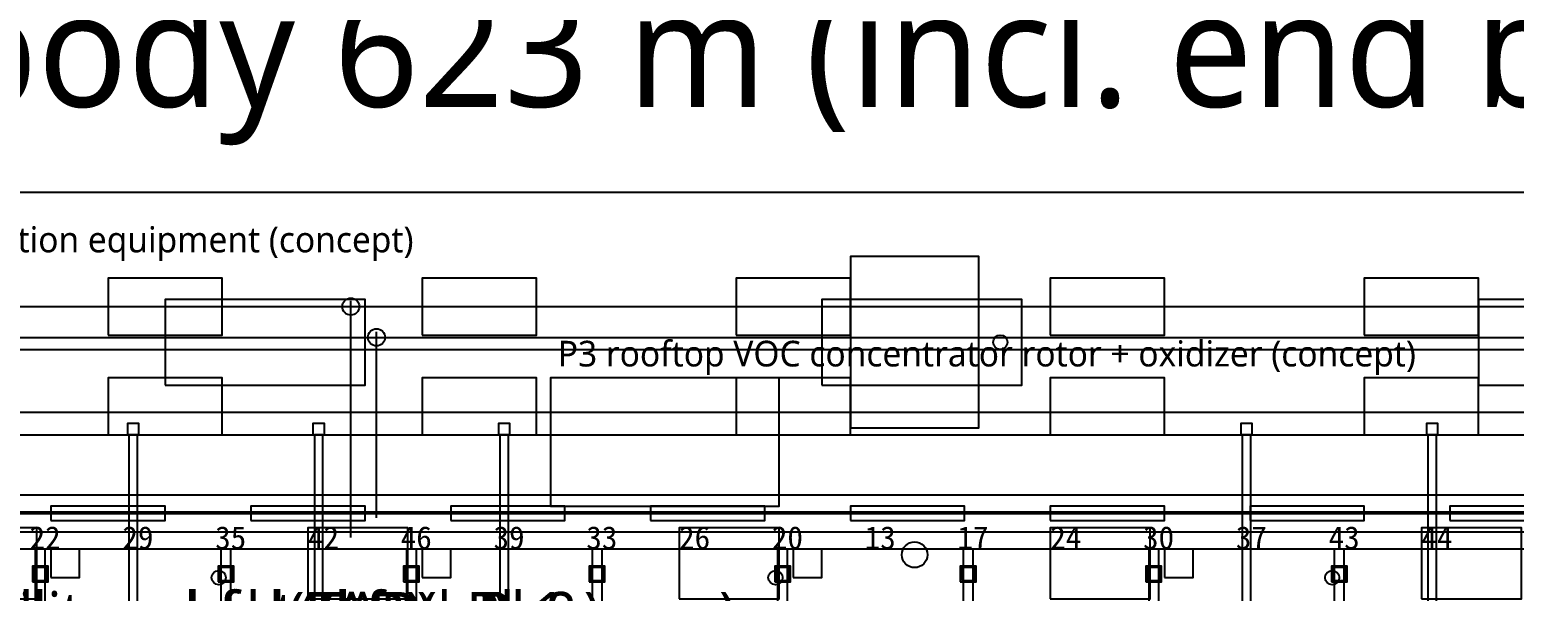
# Model space of a CAD drawing. Header units: metres. Extents: x -1640 to 1560, y -268 to 2338.
# Drawn here: x -233.5 to -129.5, y 1461 to 1500.4 of the extents above; entities that cross this region are included whole.
import ezdxf

# ---------------------------------------------------------------- set-up
doc = ezdxf.new("R2010")
doc.units = ezdxf.units.M
for name, color, linetype in [('1F_EHS_EXIT_DOOR_CONCEPT', 3, 'Continuous'), ('1F_EHS_EXTINGUISHER_HYDRANT_CABINET_CONCEPT', 1, 'Continuous'), ('1F_ELEC', 6, 'Continuous'), ('1F_STRUCT_COLUMN', 8, 'Continuous'), ('1F_SUPPORT', 4, 'Continuous'), ('1F_TEXT', 7, 'Continuous'), ('1F_ZONE', 3, 'Continuous'), ('2F_EHS_EXIT_DOOR_CONCEPT', 3, 'Continuous'), ('2F_EHS_EXTINGUISHER_HYDRANT_CABINET_CONCEPT', 1, 'Continuous'), ('2F_STRUCT_COLUMN', 8, 'Continuous'), ('2F_SUPPORT', 4, 'Continuous'), ('2F_TEXT', 7, 'Continuous'), ('2F_ZONE', 3, 'Continuous'), ('3F_EHS_EGRESS_DIST_M', 2, 'Continuous'), ('3F_EHS_EXIT_DOOR_CONCEPT', 3, 'Continuous'), ('3F_EHS_EXTINGUISHER_HYDRANT_CABINET_CONCEPT', 1, 'Continuous'), ('3F_SUPPORT', 4, 'Continuous'), ('3F_TEXT', 7, 'Continuous'), ('3F_ZONE', 3, 'Continuous'), ('4F_DCC', 3, 'Continuous'), ('4F_MAU', 2, 'Continuous'), ('4F_STRUCT_PLENUM_TRUSS_CONCEPT', 9, 'Continuous'), ('4F_SUPPORT', 4, 'Continuous'), ('4F_TEXT', 7, 'Continuous'), ('4F_ZONE', 3, 'Continuous'), ('5F_EHS_EXIT_DOOR_CONCEPT', 3, 'Continuous'), ('5F_EHS_EXTINGUISHER_HYDRANT_CABINET_CONCEPT', 1, 'Continuous'), ('5F_ELEC', 6, 'Continuous'), ('5F_STRUCT_COLUMN', 8, 'Continuous'), ('5F_SUPPORT', 4, 'Continuous'), ('5F_TEXT', 7, 'Continuous'), ('5F_ZONE', 3, 'Continuous'), ('6F_EHS_EXIT_DOOR_CONCEPT', 3, 'Continuous'), ('6F_EHS_EXTINGUISHER_HYDRANT_CABINET_CONCEPT', 1, 'Continuous'), ('6F_STRUCT_COLUMN', 8, 'Continuous'), ('6F_SUPPORT', 4, 'Continuous'), ('6F_TEXT', 7, 'Continuous'), ('6F_ZONE', 3, 'Continuous'), ('7F_EHS_EGRESS_DIST_M', 2, 'Continuous'), ('7F_EHS_EXIT_DOOR_CONCEPT', 3, 'Continuous'), ('7F_EHS_EXTINGUISHER_HYDRANT_CABINET_CONCEPT', 1, 'Continuous'), ('7F_SUPPORT', 4, 'Continuous'), ('7F_TEXT', 7, 'Continuous'), ('7F_ZONE', 3, 'Continuous'), ('8F_DCC', 3, 'Continuous'), ('8F_MAU', 2, 'Continuous'), ('8F_STRUCT_PLENUM_TRUSS_CONCEPT', 9, 'Continuous'), ('8F_SUPPORT', 4, 'Continuous'), ('8F_TEXT', 7, 'Continuous'), ('8F_ZONE', 3, 'Continuous'), ('EHS_TREATED_EXHAUST', 30, 'Continuous'), ('OUTLINE', 7, 'Continuous'), ('RF_RSC', 4, 'Continuous'), ('RF_STACK', 2, 'Continuous'), ('TEXT', 7, 'Continuous'), ('UTIL_CHW.R_CONCEPT', 2, 'Continuous'), ('UTIL_CHW.S_CONCEPT', 1, 'Continuous'), ('UTIL_ELEC.EMERG_CONCEPT', 4, 'Continuous'), ('UTIL_ELEC.MV_CONCEPT', 1, 'Continuous'), ('UTIL_ELEC.UPS_CONCEPT', 3, 'Continuous'), ('UTIL_EXH.HEAT_CONCEPT', 1, 'Continuous'), ('UTIL_EXH.HEAT_RISER', 1, 'Continuous'), ('UTIL_EXH.VOC_CONCEPT', 6, 'Continuous'), ('UTIL_EXH.VOC_RISER', 6, 'Continuous'), ('UTIL_PLANT', 2, 'Continuous'), ('UTIL_TEXT', 7, 'Continuous')]:
    doc.layers.add(name, color=color, linetype=linetype)
doc.styles.add('KO', font='malgun.ttf')

msp = doc.modelspace()

# ---------------------------------------------------------------- linework, layer by layer
at = {"layer": '1F_EHS_EXIT_DOOR_CONCEPT'}
msp.add_circle((-171.5, 1463.6), 0.9, dxfattribs=at)
at = {"layer": '1F_EHS_EXTINGUISHER_HYDRANT_CABINET_CONCEPT'}
for centre in [(-165.5, 1478.5), (-220.25, 1462), (-181.25, 1462), (-142.25, 1462)]:
    msp.add_circle(centre, 0.5, dxfattribs=at)
at = {"layer": '1F_ELEC'}
for points in [[(-228, 1479), (-220, 1479), (-220, 1483), (-228, 1483)], [(-206, 1479), (-198, 1479), (-198, 1483), (-206, 1483)], [(-184, 1479), (-176, 1479), (-176, 1483), (-184, 1483)], [(-162, 1479), (-154, 1479), (-154, 1483), (-162, 1483)], [(-140, 1479), (-132, 1479), (-132, 1483), (-140, 1483)], [(-228, 1472), (-220, 1472), (-220, 1476), (-228, 1476)], [(-206, 1472), (-198, 1472), (-198, 1476), (-206, 1476)], [(-184, 1472), (-176, 1472), (-176, 1476), (-184, 1476)], [(-162, 1472), (-154, 1472), (-154, 1476), (-162, 1476)], [(-140, 1472), (-132, 1472), (-132, 1476), (-140, 1476)]]:
    msp.add_lwpolyline(points, close=True, dxfattribs=at)
at = {"layer": '1F_STRUCT_COLUMN'}
for points in [[(-233.3, 1461.7), (-232.2, 1461.7), (-232.2, 1462.8), (-233.3, 1462.8)], [(-220.3, 1461.7), (-219.2, 1461.7), (-219.2, 1462.8), (-220.3, 1462.8)], [(-207.3, 1461.7), (-206.2, 1461.7), (-206.2, 1462.8), (-207.3, 1462.8)], [(-194.3, 1461.7), (-193.2, 1461.7), (-193.2, 1462.8), (-194.3, 1462.8)], [(-181.3, 1461.7), (-180.2, 1461.7), (-180.2, 1462.8), (-181.3, 1462.8)], [(-168.3, 1461.7), (-167.2, 1461.7), (-167.2, 1462.8), (-168.3, 1462.8)], [(-155.3, 1461.7), (-154.2, 1461.7), (-154.2, 1462.8), (-155.3, 1462.8)], [(-142.3, 1461.7), (-141.2, 1461.7), (-141.2, 1462.8), (-142.3, 1462.8)]]:
    msp.add_lwpolyline(points, close=True, dxfattribs=at)
at = {"layer": '1F_SUPPORT'}
msp.add_lwpolyline([(-176, 1472.5), (-167, 1472.5), (-167, 1484.5), (-176, 1484.5)], close=True, dxfattribs=at)
at = {"layer": '1F_ZONE'}
msp.add_lwpolyline([(-280, 1306), (-3.5, 1306), (-3.5, 1464), (-280, 1464)], close=True, dxfattribs=at)
at = {"layer": '2F_EHS_EXIT_DOOR_CONCEPT'}
msp.add_circle((-171.5, 1463.6), 0.9, dxfattribs=at)
at = {"layer": '2F_EHS_EXTINGUISHER_HYDRANT_CABINET_CONCEPT'}
msp.add_circle((-165.5, 1478.5), 0.5, dxfattribs=at)
at = {"layer": '2F_STRUCT_COLUMN'}
for points in [[(-233.2, 1461.8), (-232.3, 1461.8), (-232.3, 1462.7), (-233.2, 1462.7)], [(-220.2, 1461.8), (-219.3, 1461.8), (-219.3, 1462.7), (-220.2, 1462.7)], [(-207.2, 1461.8), (-206.3, 1461.8), (-206.3, 1462.7), (-207.2, 1462.7)], [(-194.2, 1461.8), (-193.3, 1461.8), (-193.3, 1462.7), (-194.2, 1462.7)], [(-181.2, 1461.8), (-180.3, 1461.8), (-180.3, 1462.7), (-181.2, 1462.7)], [(-168.2, 1461.8), (-167.3, 1461.8), (-167.3, 1462.7), (-168.2, 1462.7)], [(-155.2, 1461.8), (-154.3, 1461.8), (-154.3, 1462.7), (-155.2, 1462.7)], [(-142.2, 1461.8), (-141.3, 1461.8), (-141.3, 1462.7), (-142.2, 1462.7)]]:
    msp.add_lwpolyline(points, close=True, dxfattribs=at)
at = {"layer": '2F_SUPPORT'}
msp.add_lwpolyline([(-176, 1472.5), (-167, 1472.5), (-167, 1484.5), (-176, 1484.5)], close=True, dxfattribs=at)
at = {"layer": '2F_ZONE'}
msp.add_lwpolyline([(-280, 1306), (-3.5, 1306), (-3.5, 1464), (-280, 1464)], close=True, dxfattribs=at)
at = {"layer": '3F_EHS_EXIT_DOOR_CONCEPT'}
msp.add_circle((-171.5, 1463.6), 0.9, dxfattribs=at)
at = {"layer": '3F_EHS_EXTINGUISHER_HYDRANT_CABINET_CONCEPT'}
msp.add_circle((-165.5, 1478.5), 0.5, dxfattribs=at)
at = {"layer": '3F_SUPPORT'}
msp.add_lwpolyline([(-176, 1472.5), (-167, 1472.5), (-167, 1484.5), (-176, 1484.5)], close=True, dxfattribs=at)
at = {"layer": '3F_ZONE'}
msp.add_lwpolyline([(-280, 1306), (-3.5, 1306), (-3.5, 1464), (-280, 1464)], close=True, dxfattribs=at)
at = {"layer": '4F_DCC'}
for points in [[(-232, 1466), (-224, 1466), (-224, 1467), (-232, 1467)], [(-218, 1466), (-210, 1466), (-210, 1467), (-218, 1467)], [(-204, 1466), (-196, 1466), (-196, 1467), (-204, 1467)], [(-190, 1466), (-182, 1466), (-182, 1467), (-190, 1467)], [(-176, 1466), (-168, 1466), (-168, 1467), (-176, 1467)], [(-162, 1466), (-154, 1466), (-154, 1467), (-162, 1467)], [(-148, 1466), (-140, 1466), (-140, 1467), (-148, 1467)], [(-134, 1466), (-126, 1466), (-126, 1467), (-134, 1467)]]:
    msp.add_lwpolyline(points, close=True, dxfattribs=at)
at = {"layer": '4F_MAU'}
for points in [[(-224, 1475.5), (-210, 1475.5), (-210, 1481.5), (-224, 1481.5)], [(-178, 1475.5), (-164, 1475.5), (-164, 1481.5), (-178, 1481.5)], [(-132, 1475.5), (-118, 1475.5), (-118, 1481.5), (-132, 1481.5)]]:
    msp.add_lwpolyline(points, close=True, dxfattribs=at)
at = {"layer": '4F_STRUCT_PLENUM_TRUSS_CONCEPT'}
for points in [[(-233.1, 1306), (-232.4, 1306), (-232.4, 1464), (-233.1, 1464)], [(-220.1, 1306), (-219.4, 1306), (-219.4, 1464), (-220.1, 1464)], [(-207.1, 1306), (-206.4, 1306), (-206.4, 1464), (-207.1, 1464)], [(-194.1, 1306), (-193.4, 1306), (-193.4, 1464), (-194.1, 1464)], [(-181.1, 1306), (-180.4, 1306), (-180.4, 1464), (-181.1, 1464)], [(-168.1, 1306), (-167.4, 1306), (-167.4, 1464), (-168.1, 1464)], [(-155.1, 1306), (-154.4, 1306), (-154.4, 1464), (-155.1, 1464)], [(-142.1, 1306), (-141.4, 1306), (-141.4, 1464), (-142.1, 1464)]]:
    msp.add_lwpolyline(points, close=True, dxfattribs=at)
at = {"layer": '4F_SUPPORT'}
msp.add_lwpolyline([(-176, 1472.5), (-167, 1472.5), (-167, 1484.5), (-176, 1484.5)], close=True, dxfattribs=at)
at = {"layer": '4F_ZONE'}
msp.add_lwpolyline([(-280, 1306), (-3.5, 1306), (-3.5, 1464), (-280, 1464)], close=True, dxfattribs=at)
at = {"layer": '5F_EHS_EXIT_DOOR_CONCEPT'}
msp.add_circle((-171.5, 1463.6), 0.9, dxfattribs=at)
at = {"layer": '5F_EHS_EXTINGUISHER_HYDRANT_CABINET_CONCEPT'}
for centre in [(-165.5, 1478.5), (-220.25, 1462), (-181.25, 1462), (-142.25, 1462)]:
    msp.add_circle(centre, 0.5, dxfattribs=at)
at = {"layer": '5F_ELEC'}
for points in [[(-228, 1479), (-220, 1479), (-220, 1483), (-228, 1483)], [(-206, 1479), (-198, 1479), (-198, 1483), (-206, 1483)], [(-184, 1479), (-176, 1479), (-176, 1483), (-184, 1483)], [(-162, 1479), (-154, 1479), (-154, 1483), (-162, 1483)], [(-140, 1479), (-132, 1479), (-132, 1483), (-140, 1483)], [(-228, 1472), (-220, 1472), (-220, 1476), (-228, 1476)], [(-206, 1472), (-198, 1472), (-198, 1476), (-206, 1476)], [(-184, 1472), (-176, 1472), (-176, 1476), (-184, 1476)], [(-162, 1472), (-154, 1472), (-154, 1476), (-162, 1476)], [(-140, 1472), (-132, 1472), (-132, 1476), (-140, 1476)]]:
    msp.add_lwpolyline(points, close=True, dxfattribs=at)
at = {"layer": '5F_STRUCT_COLUMN'}
for points in [[(-233.3, 1461.7), (-232.2, 1461.7), (-232.2, 1462.8), (-233.3, 1462.8)], [(-220.3, 1461.7), (-219.2, 1461.7), (-219.2, 1462.8), (-220.3, 1462.8)], [(-207.3, 1461.7), (-206.2, 1461.7), (-206.2, 1462.8), (-207.3, 1462.8)], [(-194.3, 1461.7), (-193.2, 1461.7), (-193.2, 1462.8), (-194.3, 1462.8)], [(-181.3, 1461.7), (-180.2, 1461.7), (-180.2, 1462.8), (-181.3, 1462.8)], [(-168.3, 1461.7), (-167.2, 1461.7), (-167.2, 1462.8), (-168.3, 1462.8)], [(-155.3, 1461.7), (-154.2, 1461.7), (-154.2, 1462.8), (-155.3, 1462.8)], [(-142.3, 1461.7), (-141.2, 1461.7), (-141.2, 1462.8), (-142.3, 1462.8)]]:
    msp.add_lwpolyline(points, close=True, dxfattribs=at)
at = {"layer": '5F_SUPPORT'}
msp.add_lwpolyline([(-176, 1472.5), (-167, 1472.5), (-167, 1484.5), (-176, 1484.5)], close=True, dxfattribs=at)
at = {"layer": '5F_ZONE'}
msp.add_lwpolyline([(-280, 1306), (-3.5, 1306), (-3.5, 1464), (-280, 1464)], close=True, dxfattribs=at)
at = {"layer": '6F_EHS_EXIT_DOOR_CONCEPT'}
msp.add_circle((-171.5, 1463.6), 0.9, dxfattribs=at)
at = {"layer": '6F_EHS_EXTINGUISHER_HYDRANT_CABINET_CONCEPT'}
msp.add_circle((-165.5, 1478.5), 0.5, dxfattribs=at)
at = {"layer": '6F_STRUCT_COLUMN'}
for points in [[(-233.2, 1461.8), (-232.3, 1461.8), (-232.3, 1462.7), (-233.2, 1462.7)], [(-220.2, 1461.8), (-219.3, 1461.8), (-219.3, 1462.7), (-220.2, 1462.7)], [(-207.2, 1461.8), (-206.3, 1461.8), (-206.3, 1462.7), (-207.2, 1462.7)], [(-194.2, 1461.8), (-193.3, 1461.8), (-193.3, 1462.7), (-194.2, 1462.7)], [(-181.2, 1461.8), (-180.3, 1461.8), (-180.3, 1462.7), (-181.2, 1462.7)], [(-168.2, 1461.8), (-167.3, 1461.8), (-167.3, 1462.7), (-168.2, 1462.7)], [(-155.2, 1461.8), (-154.3, 1461.8), (-154.3, 1462.7), (-155.2, 1462.7)], [(-142.2, 1461.8), (-141.3, 1461.8), (-141.3, 1462.7), (-142.2, 1462.7)]]:
    msp.add_lwpolyline(points, close=True, dxfattribs=at)
at = {"layer": '6F_SUPPORT'}
msp.add_lwpolyline([(-176, 1472.5), (-167, 1472.5), (-167, 1484.5), (-176, 1484.5)], close=True, dxfattribs=at)
at = {"layer": '6F_ZONE'}
msp.add_lwpolyline([(-280, 1306), (-3.5, 1306), (-3.5, 1464), (-280, 1464)], close=True, dxfattribs=at)
at = {"layer": '7F_EHS_EXIT_DOOR_CONCEPT'}
msp.add_circle((-171.5, 1463.6), 0.9, dxfattribs=at)
at = {"layer": '7F_EHS_EXTINGUISHER_HYDRANT_CABINET_CONCEPT'}
msp.add_circle((-165.5, 1478.5), 0.5, dxfattribs=at)
at = {"layer": '7F_SUPPORT'}
msp.add_lwpolyline([(-176, 1472.5), (-167, 1472.5), (-167, 1484.5), (-176, 1484.5)], close=True, dxfattribs=at)
at = {"layer": '7F_ZONE'}
msp.add_lwpolyline([(-280, 1306), (-3.5, 1306), (-3.5, 1464), (-280, 1464)], close=True, dxfattribs=at)
at = {"layer": '8F_DCC'}
for points in [[(-232, 1466), (-224, 1466), (-224, 1467), (-232, 1467)], [(-218, 1466), (-210, 1466), (-210, 1467), (-218, 1467)], [(-204, 1466), (-196, 1466), (-196, 1467), (-204, 1467)], [(-190, 1466), (-182, 1466), (-182, 1467), (-190, 1467)], [(-176, 1466), (-168, 1466), (-168, 1467), (-176, 1467)], [(-162, 1466), (-154, 1466), (-154, 1467), (-162, 1467)], [(-148, 1466), (-140, 1466), (-140, 1467), (-148, 1467)], [(-134, 1466), (-126, 1466), (-126, 1467), (-134, 1467)]]:
    msp.add_lwpolyline(points, close=True, dxfattribs=at)
at = {"layer": '8F_MAU'}
for points in [[(-224, 1475.5), (-210, 1475.5), (-210, 1481.5), (-224, 1481.5)], [(-178, 1475.5), (-164, 1475.5), (-164, 1481.5), (-178, 1481.5)], [(-132, 1475.5), (-118, 1475.5), (-118, 1481.5), (-132, 1481.5)]]:
    msp.add_lwpolyline(points, close=True, dxfattribs=at)
at = {"layer": '8F_STRUCT_PLENUM_TRUSS_CONCEPT'}
for points in [[(-233.1, 1306), (-232.4, 1306), (-232.4, 1464), (-233.1, 1464)], [(-220.1, 1306), (-219.4, 1306), (-219.4, 1464), (-220.1, 1464)], [(-207.1, 1306), (-206.4, 1306), (-206.4, 1464), (-207.1, 1464)], [(-194.1, 1306), (-193.4, 1306), (-193.4, 1464), (-194.1, 1464)], [(-181.1, 1306), (-180.4, 1306), (-180.4, 1464), (-181.1, 1464)], [(-168.1, 1306), (-167.4, 1306), (-167.4, 1464), (-168.1, 1464)], [(-155.1, 1306), (-154.4, 1306), (-154.4, 1464), (-155.1, 1464)], [(-142.1, 1306), (-141.4, 1306), (-141.4, 1464), (-142.1, 1464)]]:
    msp.add_lwpolyline(points, close=True, dxfattribs=at)
at = {"layer": '8F_SUPPORT'}
msp.add_lwpolyline([(-176, 1472.5), (-167, 1472.5), (-167, 1484.5), (-176, 1484.5)], close=True, dxfattribs=at)
at = {"layer": '8F_ZONE'}
msp.add_lwpolyline([(-280, 1306), (-3.5, 1306), (-3.5, 1464), (-280, 1464)], close=True, dxfattribs=at)
at = {"layer": 'EHS_TREATED_EXHAUST'}
for points in [[(-226.65, 1472), (-225.85, 1472), (-225.85, 1472.8), (-226.65, 1472.8)], [(-226.65, 1472), (-225.85, 1472), (-225.85, 1472.8), (-226.65, 1472.8)], [(-213.65, 1472), (-212.85, 1472), (-212.85, 1472.8), (-213.65, 1472.8)], [(-213.65, 1472), (-212.85, 1472), (-212.85, 1472.8), (-213.65, 1472.8)], [(-200.65, 1472), (-199.85, 1472), (-199.85, 1472.8), (-200.65, 1472.8)], [(-200.65, 1472), (-199.85, 1472), (-199.85, 1472.8), (-200.65, 1472.8)], [(-148.65, 1472), (-147.85, 1472), (-147.85, 1472.8), (-148.65, 1472.8)], [(-148.65, 1472), (-147.85, 1472), (-147.85, 1472.8), (-148.65, 1472.8)], [(-135.65, 1472), (-134.85, 1472), (-134.85, 1472.8), (-135.65, 1472.8)], [(-135.65, 1472), (-134.85, 1472), (-134.85, 1472.8), (-135.65, 1472.8)], [(-226.55, 1310), (-225.95, 1310), (-225.95, 1472), (-226.55, 1472)], [(-226.55, 1310), (-225.95, 1310), (-225.95, 1472), (-226.55, 1472)], [(-213.55, 1310), (-212.95, 1310), (-212.95, 1472), (-213.55, 1472)], [(-213.55, 1310), (-212.95, 1310), (-212.95, 1472), (-213.55, 1472)], [(-200.55, 1310), (-199.95, 1310), (-199.95, 1472), (-200.55, 1472)], [(-200.55, 1310), (-199.95, 1310), (-199.95, 1472), (-200.55, 1472)], [(-148.55, 1310), (-147.95, 1310), (-147.95, 1472), (-148.55, 1472)], [(-148.55, 1310), (-147.95, 1310), (-147.95, 1472), (-148.55, 1472)], [(-135.55, 1310), (-134.95, 1310), (-134.95, 1472), (-135.55, 1472)], [(-135.55, 1310), (-134.95, 1310), (-134.95, 1472), (-135.55, 1472)]]:
    msp.add_lwpolyline(points, close=True, dxfattribs=at)
at = {"layer": 'OUTLINE'}
msp.add_lwpolyline([(-306, 1281), (345, 1281), (345, 1489), (-306, 1489)], close=True, dxfattribs=at)
at = {"layer": 'RF_RSC'}
for points in [[(-240, 1460.5), (-233, 1460.5), (-233, 1465.5), (-240, 1465.5)], [(-214, 1460.5), (-207, 1460.5), (-207, 1465.5), (-214, 1465.5)], [(-188, 1460.5), (-181, 1460.5), (-181, 1465.5), (-188, 1465.5)], [(-162, 1460.5), (-155, 1460.5), (-155, 1465.5), (-162, 1465.5)], [(-136, 1460.5), (-129, 1460.5), (-129, 1465.5), (-136, 1465.5)]]:
    msp.add_lwpolyline(points, close=True, dxfattribs=at)
at = {"layer": 'RF_STACK'}
for points in [[(-232, 1462), (-230, 1462), (-230, 1464), (-232, 1464)], [(-206, 1462), (-204, 1462), (-204, 1464), (-206, 1464)], [(-180, 1462), (-178, 1462), (-178, 1464), (-180, 1464)], [(-154, 1462), (-152, 1462), (-152, 1464), (-154, 1464)]]:
    msp.add_lwpolyline(points, close=True, dxfattribs=at)
at = {"layer": 'UTIL_CHW.R_CONCEPT'}
msp.add_line((-275.2, 1467.8), (294.8, 1467.8), dxfattribs=at)
msp.add_line((-275.2, 1467.8), (294.8, 1467.8), dxfattribs=at)
at = {"layer": 'UTIL_CHW.S_CONCEPT'}
msp.add_line((-276.5, 1466.5), (293.5, 1466.5), dxfattribs=at)
msp.add_line((-276.5, 1466.5), (293.5, 1466.5), dxfattribs=at)
at = {"layer": 'UTIL_ELEC.EMERG_CONCEPT'}
for p in [(-284.3, 1481), (-280.3, 1481)]:
    msp.add_line(p, (291.3, 1481), dxfattribs=at)
at = {"layer": 'UTIL_ELEC.MV_CONCEPT'}
for p, q in [((-282.4, 1473.6), (291.4, 1473.6)), ((-282.4, 1473.6), (291.4, 1473.6)), ((-282.4, 1472), (291.4, 1472)), ((-282.4, 1472), (291.4, 1472))]:
    msp.add_line(p, q, dxfattribs=at)
at = {"layer": 'UTIL_ELEC.UPS_CONCEPT'}
msp.add_line((-254.3, 1478), (291.3, 1478), dxfattribs=at)
msp.add_line((-254.3, 1478), (291.3, 1478), dxfattribs=at)
at = {"layer": 'UTIL_EXH.HEAT_CONCEPT'}
for p, q in [((-209.2, 1466.2), (-209.2, 1479.24)), ((-209.2, 1466.2), (-209.2, 1479.24)), ((-266.55, 1478.84), (302.55, 1478.84)), ((-278.4, 1466.6), (295.4, 1466.6)), ((-278.4, 1466.6), (295.4, 1466.6))]:
    msp.add_line(p, q, dxfattribs=at)
at = {"layer": 'UTIL_EXH.HEAT_RISER'}
msp.add_circle((-209.2, 1478.84), 0.6, dxfattribs=at)
at = {"layer": 'UTIL_EXH.VOC_CONCEPT'}
for p, q in [((-266.55, 1481), (302.55, 1481)), ((-211, 1464.8), (-211, 1481.4)), ((-211, 1464.8), (-211, 1481.4)), ((-278.4, 1465.2), (295.4, 1465.2)), ((-278.4, 1465.2), (295.4, 1465.2))]:
    msp.add_line(p, q, dxfattribs=at)
at = {"layer": 'UTIL_EXH.VOC_RISER'}
msp.add_circle((-211, 1481), 0.6, dxfattribs=at)
at = {"layer": 'UTIL_PLANT'}
msp.add_lwpolyline([(-197, 1467), (-181, 1467), (-181, 1476), (-197, 1476)], close=True, dxfattribs=at)

# ---------------------------------------------------------------- texts
at = {"layer": '1F_TEXT', "style": 'KO'}
msp.add_text('P3 FAB 1F west · FSF · utility subfab (lower)', height=3, dxfattribs=at).set_placement((-278, 1458))
at = {"layer": '2F_TEXT', "style": 'KO'}
msp.add_text('P3 FAB 2F west · CSF · clean subfab (lower)', height=3, dxfattribs=at).set_placement((-278, 1458))
at = {"layer": '3F_EHS_EGRESS_DIST_M'}
for s, p in [('22', (-233.5, 1464)), ('29', (-227, 1464)), ('35', (-220.5, 1464)), ('42', (-214, 1464)), ('46', (-207.5, 1464)), ('39', (-201, 1464)), ('33', (-194.5, 1464)), ('26', (-188, 1464)), ('20', (-181.5, 1464)), ('13', (-175, 1464)), ('17', (-168.5, 1464)), ('24', (-162, 1464)), ('30', (-155.5, 1464)), ('37', (-149, 1464)), ('43', (-142.5, 1464)), ('44', (-136, 1464))]:
    msp.add_text(s, height=1.6, dxfattribs=at).set_placement(p)
at = {"layer": '3F_TEXT', "style": 'KO'}
msp.add_text('P3 FAB 3F west · lower cleanroom (FAB) · Ph1', height=3, dxfattribs=at).set_placement((-278, 1458))
at = {"layer": '4F_TEXT', "style": 'KO'}
msp.add_text('P3 FAB 4F west · FFU plenum and truss (lower)', height=3, dxfattribs=at).set_placement((-278, 1458))
at = {"layer": '5F_TEXT', "style": 'KO'}
msp.add_text('P3 FAB 5F west · FSF · utility subfab (upper)', height=3, dxfattribs=at).set_placement((-278, 1458))
at = {"layer": '6F_TEXT', "style": 'KO'}
msp.add_text('P3 FAB 6F west · CSF · clean subfab (upper)', height=3, dxfattribs=at).set_placement((-278, 1458))
at = {"layer": '7F_EHS_EGRESS_DIST_M'}
for s, p in [('22', (-233.5, 1464)), ('29', (-227, 1464)), ('35', (-220.5, 1464)), ('42', (-214, 1464)), ('46', (-207.5, 1464)), ('39', (-201, 1464)), ('33', (-194.5, 1464)), ('26', (-188, 1464)), ('20', (-181.5, 1464)), ('13', (-175, 1464)), ('17', (-168.5, 1464)), ('24', (-162, 1464)), ('30', (-155.5, 1464)), ('37', (-149, 1464)), ('43', (-142.5, 1464)), ('44', (-136, 1464))]:
    msp.add_text(s, height=1.6, dxfattribs=at).set_placement(p)
at = {"layer": '7F_TEXT', "style": 'KO'}
msp.add_text('P3 FAB 7F west · upper cleanroom (FAB) · Ph2', height=3, dxfattribs=at).set_placement((-278, 1458))
at = {"layer": '8F_TEXT', "style": 'KO'}
msp.add_text('P3 FAB 8F west · FFU plenum and roof truss (upper)', height=3, dxfattribs=at).set_placement((-278, 1458))
at = {"layer": 'TEXT', "style": 'KO'}
msp.add_text('P3 FAB  main body 623 m (incl. end block 651 m) x 208 m  [measured from satellite imagery]', height=8, dxfattribs=at).set_placement((-306, 1495))
at = {"layer": 'UTIL_TEXT', "style": 'KO'}
for s, p in [('P3 1F UPS and voltage-sag compensation equipment (concept)', (-275.5, 1484.8)), ('P3 5F UPS and voltage-sag compensation equipment (concept)', (-275.5, 1484.8)), ('P3 rooftop VOC concentrator rotor + oxidizer (concept)', (-196.5, 1476.8))]:
    msp.add_text(s, height=1.8, dxfattribs=at).set_placement(p)

doc.saveas('drawing.dxf')
